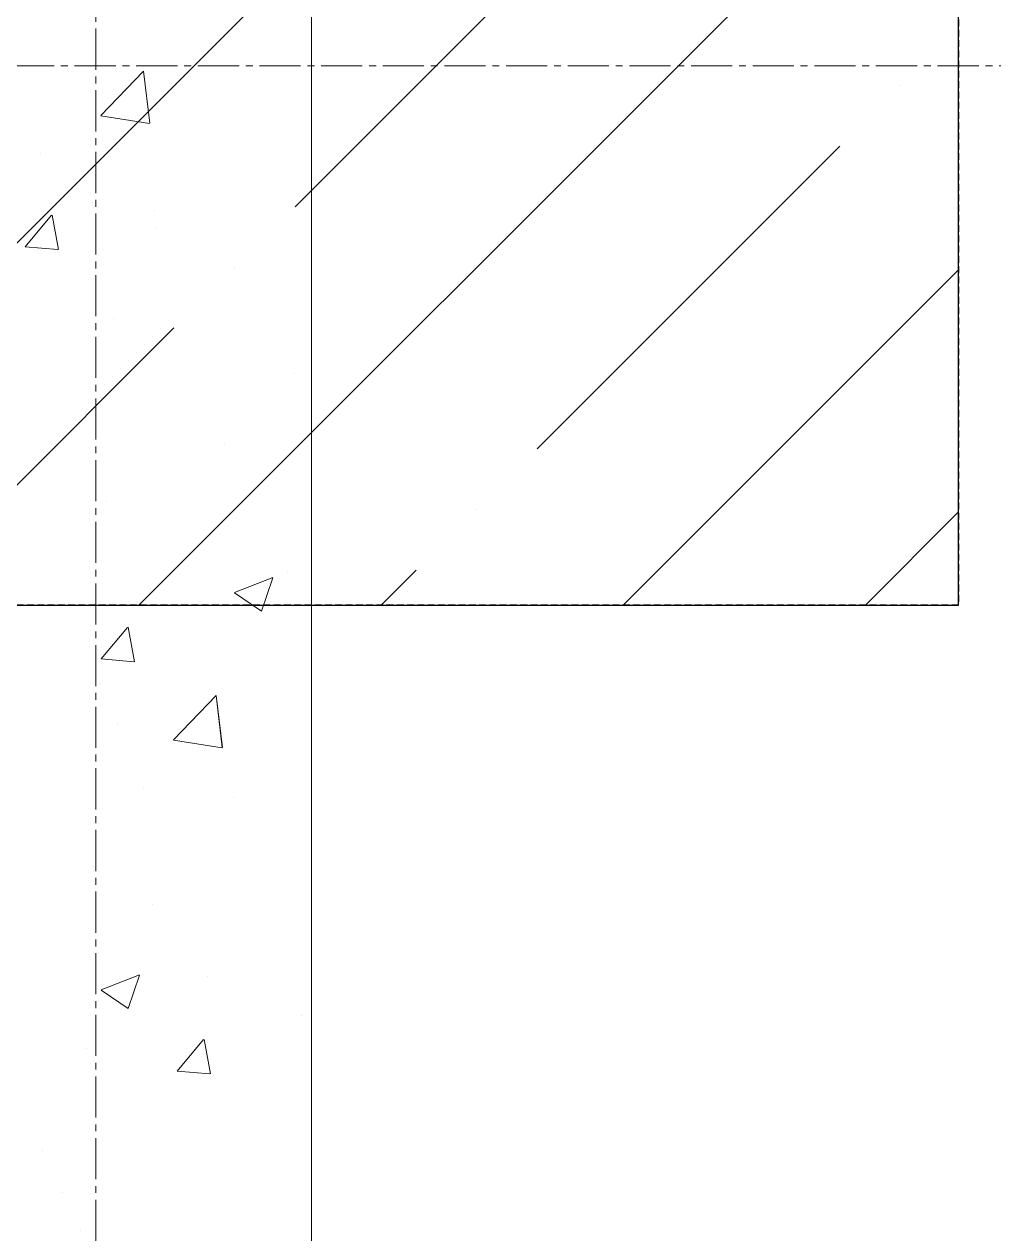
# Model space of a CAD drawing. Header units: millimetres. Extents: x 470010 to 1231400, y -134005 to 421770.
# Drawn here: x 672840 to 673290, y -17953 to -17392 of the extents above; entities that cross this region are included whole.
import ezdxf
from ezdxf.enums import TextEntityAlignment as Align

# ---------------------------------------------------------------- set-up
doc = ezdxf.new("R2010")
doc.units = ezdxf.units.MM
doc.linetypes.add('CENTER2', pattern=[28.575, 19.05, -3.175, 3.175, -3.175])
doc.linetypes.add('HIDDEN2', pattern=[4.7625, 3.175, -1.5875])
doc.layers.get('Defpoints').update_dxf_attribs({"color": 140})
for name, color, linetype, lineweight in [('АР_Колонны', 70, 'Continuous', 30), ('АР_Стены ЖБ', 7, 'Continuous', 35), ('АР_Стены ПЕНОблок', 52, 'Continuous', 20), ('АР_Штриховка', 8, 'Continuous', 0)]:
    doc.layers.add(name, color=color, linetype=linetype, lineweight=lineweight)
doc.layers.add('РД_Оси_100', color=7, linetype='Continuous', lineweight=0, true_color=0x525252)
doc.styles.add('style1', font='ARIALN.TTF')

# ---------------------------------------------------------------- blocks, each defined once
blk = doc.blocks.new('СОШ_2200_АР_ОСИ_М100_28.05.24')
at = {"layer": 'РД_Оси_100', "color": 251, "linetype": 'CENTER2', "true_color": 0x636466}
for p, q in [((0, -6155), (0, 139938.679)), ((119910, 76200), (-5954.958, 76200))]:
    blk.add_line(p, q, dxfattribs=at)
blk = doc.blocks.new('A$C9108343f')
at = {"layer": 'АР_Колонны', "color": 18, "linetype": 'HIDDEN2', "lineweight": 25, "true_color": 0x000000}
for p, q in [((7554.96, 83205), (7554.96, 82705)), ((7554.96, 82705), (7054.96, 82705))]:
    blk.add_line(p, q, dxfattribs=at)
at = {"layer": 'АР_Колонны', "color": 18, "linetype": 'Continuous', "lineweight": 15, "true_color": 0x000000}
for p, q in [((7554.96, 82705), (7554.96, 83205)), ((7554.96, 82705), (7554.96, 83205)), ((7054.96, 82705), (7554.96, 82705)), ((7054.96, 82705), (7554.96, 82705))]:
    blk.add_line(p, q, dxfattribs=at)
at = {"layer": 'АР_Стены ЖБ', "color": 18, "linetype": 'Continuous', "lineweight": 30, "true_color": 0x000000}
for p, q in [((7554.96, 82705), (7554.96, 83205)), ((7054.96, 82705), (7554.96, 82705))]:
    blk.add_line(p, q, dxfattribs=at)
at = {"layer": 'АР_Стены ПЕНОблок', "color": 18, "linetype": 'Continuous', "lineweight": 20, "true_color": 0x000000}
blk.add_line((7254.96, 21355), (7254.96, 97555), dxfattribs=at)
at = {"layer": 'АР_Штриховка', "color": 18, "linetype": 'Continuous', "lineweight": 5, "true_color": 0x000000}
for p, q in [((7054.96, 82809.44), (7450.52, 83205)), ((7175.02, 82705), (7554.96, 83084.93)), ((7247.37, 82889.6), (7387.69, 83029.92)), ((7528, 82945.73), (7528, 82945.73)), ((7359.62, 82777.35), (7499.94, 82917.66)), ((7219.31, 82861.54), (7219.31, 82861.54)), ((7399.53, 82705), (7554.96, 82860.43)), ((7062.77, 82705), (7191.24, 82833.47)), ((7331.56, 82749.28), (7331.56, 82749.28)), ((7511.78, 82705), (7554.96, 82748.17)), ((7287.28, 82705), (7303.5, 82721.22))]:
    blk.add_line(p, q, dxfattribs=at)
at = {"layer": 'АР_Штриховка', "color": 18, "linetype": 'Continuous', "lineweight": 0, "true_color": 0x000000}
for p, q in [((7157.33, 82931.9), (7177.12, 82952.52)), ((7180, 82928.41), (7177.19, 82952.53)), ((7157.39, 82931.78), (7179.98, 82928.28)), ((7166.3, 82922.17), (7166.3, 82922.17)), ((7129.56, 82914.31), (7129.56, 82914.31)), ((7153.65, 82891.55), (7153.65, 82891.55)), ((7182.25, 82887.97), (7182.25, 82887.97)), ((7122.26, 82871.08), (7134.51, 82885.67)), ((7137.72, 82869.8), (7134.78, 82885.72)), ((7183.12, 82880.19), (7183.12, 82880.19)), ((7122.26, 82871.08), (7137.44, 82869.75)), ((7163.21, 82837.62), (7163.21, 82837.62)), ((7247.25, 82812.49), (7247.25, 82812.49)), ((7214.62, 82779.47), (7214.62, 82779.47)), ((7131.13, 82773.66), (7131.13, 82773.66)), ((7160.13, 82753.06), (7160.13, 82753.06)), ((7244.02, 82720.68), (7244.02, 82720.68)), ((7219.31, 82710.87), (7237.1, 82717.7)), ((7231.89, 82702.18), (7237.04, 82717.53)), ((7180.43, 82712.31), (7180.43, 82712.31)), ((7219.24, 82710.71), (7231.88, 82702.19)), ((7157.51, 82680.02), (7169.75, 82694.62)), ((7172.96, 82678.74), (7170.02, 82694.66)), ((7157.51, 82680.02), (7172.69, 82678.69)), ((7157.04, 82668.51), (7157.04, 82668.51)), ((7191.01, 82642.43), (7210.79, 82663.05)), ((7213.67, 82638.94), (7210.87, 82663.06)), ((7165.16, 82649.68), (7165.16, 82649.68)), ((7191.06, 82642.31), (7213.65, 82638.81)), ((7177.2, 82620.5), (7177.2, 82620.5)), ((7218.71, 82615.56), (7218.71, 82615.56)), ((7153.95, 82583.95), (7153.95, 82583.95)), ((7181.5, 82566.33), (7181.5, 82566.33)), ((7157.51, 82526.68), (7175.3, 82533.51)), ((7170.09, 82518), (7175.24, 82533.34)), ((7206.57, 82532.99), (7206.57, 82532.99)), ((7157.44, 82526.52), (7170.07, 82518)), ((7250.21, 82514.84), (7250.21, 82514.84)), ((7192.75, 82488.97), (7204.99, 82503.56)), ((7208.2, 82487.69), (7205.27, 82503.61)), ((7150.86, 82499.4), (7150.86, 82499.4)), ((7192.75, 82488.96), (7207.93, 82487.64)), ((7130.38, 82452.02), (7130.38, 82452.02)), ((7139.75, 82432.81), (7139.75, 82432.81)), ((7147.77, 82414.84), (7147.77, 82414.84))]:
    blk.add_line(p, q, dxfattribs=at)
at = {"layer": 'РД_Оси_100'}
blk.add_blockref('СОШ_2200_АР_ОСИ_М100_28.05.24', (7154.96, 6755), dxfattribs=at)
at = {"layer": 'Defpoints', "color": 18, "true_color": 0x000000, "style": 'style1'}
for p in [(143949.34, 316089.12), (143974.98, 281639.5), (143890.4, 273244.71), (143839.99, 264276.81), (143967.75, 254892.38), (12251.96, 104178.14), (12382.58, 96023.14)]:
    blk.add_attdef('АР-ПОМЕЩЕНИЕ:НАИМЕНОВАНИЕ', text='', height=100, dxfattribs=at).set_placement(p, align=Align.MIDDLE)
at = {"layer": 'Defpoints', "color": 18, "true_color": 0x000000, "style": 'style1', "flags": 8}
for p in [(143951.3, 279099.09), (143848.34, 269251.11), (143875.33, 260094.25), (144049.74, 250824.7), (163419.28, 238153.36), (155897.46, 237965.97), (183037.2, 237965.97), (143342.94, 237876.19)]:
    blk.add_attdef('АР-ПОМЕЩЕНИЕ:НАИМЕНОВАНИЕ', text='', height=100, dxfattribs=at).set_placement(p, align=Align.MIDDLE)

msp = doc.modelspace()

# ---------------------------------------------------------------- linework, layer by layer
at = {"layer": 'АР_Колонны', "color": 18, "linetype": 'HIDDEN2', "lineweight": 25, "true_color": 0x000000}
for p, q in [((673273.57, -17161.242), (673273.57, -17661.242)), ((673273.57, -17661.242), (672773.57, -17661.242))]:
    msp.add_line(p, q, dxfattribs=at)
at = {"layer": 'АР_Колонны', "color": 18, "linetype": 'Continuous', "lineweight": 15, "true_color": 0x000000}
for p, q in [((673273.57, -17661.242), (673273.57, -17161.242)), ((673273.57, -17661.242), (673273.57, -17161.242)), ((672773.57, -17661.242), (673273.57, -17661.242)), ((672773.57, -17661.242), (673273.57, -17661.242))]:
    msp.add_line(p, q, dxfattribs=at)
at = {"layer": 'АР_Стены ЖБ', "color": 18, "linetype": 'Continuous', "lineweight": 30, "true_color": 0x000000}
for p, q in [((673273.57, -17661.242), (673273.57, -17161.242)), ((672773.57, -17661.242), (673273.57, -17661.242))]:
    msp.add_line(p, q, dxfattribs=at)
at = {"layer": 'АР_Стены ПЕНОблок', "color": 18, "linetype": 'Continuous', "lineweight": 20, "true_color": 0x000000}
msp.add_line((672973.57, -79011.242), (672973.57, -2811.242), dxfattribs=at)
at = {"layer": 'АР_Штриховка', "color": 18, "linetype": 'Continuous', "lineweight": 5, "true_color": 0x000000}
for p, q in [((672773.57, -17556.801), (673169.129, -17161.242)), ((672893.635, -17661.242), (673273.57, -17281.308)), ((672965.983, -17476.642), (673106.299, -17336.325)), ((673078.236, -17588.895), (673218.553, -17448.578)), ((673118.142, -17661.242), (673273.57, -17505.814)), ((672781.382, -17661.242), (672909.856, -17532.768)), ((673230.395, -17661.242), (673273.57, -17618.067)), ((673005.889, -17661.242), (673022.109, -17645.021))]:
    msp.add_line(p, q, dxfattribs=at)
at = {"layer": 'АР_Штриховка', "color": 18, "linetype": 'Continuous', "lineweight": 0, "true_color": 0x000000}
for p, q in [((672875.945, -17434.342), (672895.729, -17413.723)), ((672898.612, -17437.836), (672895.806, -17413.714)), ((672876.002, -17434.462), (672898.592, -17437.966)), ((672840.875, -17495.16), (672853.12, -17480.567)), ((672856.33, -17496.443), (672853.393, -17480.522)), ((672840.875, -17495.165), (672856.057, -17496.493)), ((672937.926, -17655.373), (672955.711, -17648.546)), ((672950.505, -17664.058), (672955.655, -17648.709)), ((672937.855, -17655.531), (672950.489, -17664.053)), ((672876.119, -17686.217), (672888.364, -17671.624)), ((672891.573, -17687.5), (672888.636, -17671.579)), ((672876.118, -17686.222), (672891.3, -17687.55)), ((672909.62, -17723.81), (672929.404, -17703.191)), ((672932.287, -17727.305), (672929.481, -17703.182)), ((672909.677, -17723.931), (672932.267, -17727.434)), ((672876.124, -17839.561), (672893.909, -17832.734)), ((672888.703, -17848.246), (672893.853, -17832.897)), ((672876.053, -17839.719), (672888.687, -17848.241)), ((672911.362, -17877.274), (672923.607, -17862.681)), ((672926.816, -17878.557), (672923.879, -17862.636)), ((672911.362, -17877.279), (672926.544, -17878.607))]:
    msp.add_line(p, q, dxfattribs=at)

# ---------------------------------------------------------------- block references
msp.add_blockref('A$C9108343f', (665718.612, -100366.242))
at = {"layer": 'РД_Оси_100'}
msp.add_blockref('СОШ_2200_АР_ОСИ_М100_28.05.24', (672873.57, -93611.242), dxfattribs=at)

doc.saveas('drawing.dxf')
